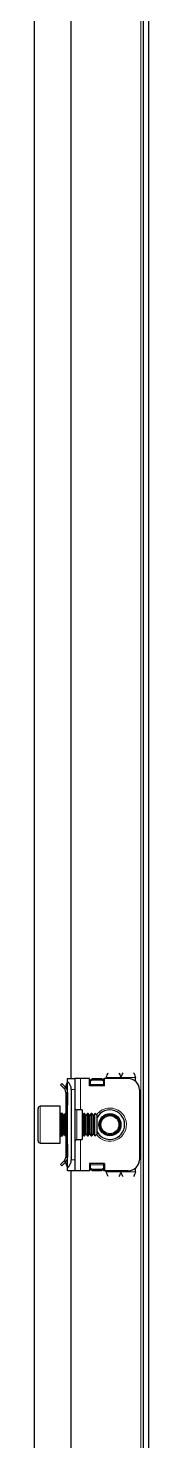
# Model space of a CAD drawing. Header units: millimetres. Extents: x -598 to 2041, y -624 to 1170.
# Drawn here: x 2010.2 to 2041.2, y -109.4 to 273.1 of the extents above; entities that cross this region are included whole.
import ezdxf

# ---------------------------------------------------------------- set-up
doc = ezdxf.new("R2010")
doc.units = ezdxf.units.MM

msp = doc.modelspace()

# ---------------------------------------------------------------- linework, layer by layer
at = {"color": 8, "linetype": 'Continuous', "lineweight": 18}
for p, q in [((2039.09, 1067.11), (2039.09, -489.69)), ((2022.69, -11.29), (2022.69, -19.79)), ((2029.69, -11.04), (2033.69, -11.04)), ((2037.69, -11.04), (2033.69, -11.04)), ((2019.19, -13.29), (2018.69, -13.29)), ((2019.19, -12.79), (2018.98, -12.58)), ((2021.19, -14.29), (2020.19, -14.29)), ((2028.94, -12.93), (2025.44, -12.93)), ((2011.79, -18.79), (2011.79, -21.09)), ((2011.79, -21.09), (2011.79, -28.79)), ((2017.44, -20.79), (2017.44, -26.79)), ((2021.69, -19.79), (2021.69, -27.79)), ((2022.69, -27.79), (2022.69, -36.29)), ((2019.19, -34.29), (2018.69, -34.29)), ((2020.19, -33.29), (2021.19, -33.29)), ((2019.19, -34.79), (2018.98, -34.99)), ((2025.44, -34.64), (2028.94, -34.64)), ((2033.69, -36.54), (2029.69, -36.54)), ((2037.69, -36.54), (2033.69, -36.54))]:
    msp.add_line(p, q, dxfattribs=at)
at = {"color": 7, "linetype": 'Continuous', "lineweight": 25}
for p, q in [((2039.69, 1069.21), (2039.69, -491.79)), ((2041.19, 1069.21), (2041.19, -491.79)), ((2010.19, -460.79), (2010.19, 1038.21)), ((2020.19, -11.29), (2020.19, 588.71)), ((2019.19, -11.29), (2021.19, -11.29)), ((2019.19, -12.05), (2019.19, -11.29)), ((2021.19, -11.29), (2021.19, -14.29)), ((2022.69, -11.29), (2021.19, -11.29)), ((2025.19, -11.29), (2022.69, -11.29)), ((2025.19, -13.29), (2025.19, -11.29)), ((2025.44, -11.67), (2025.94, -11.31)), ((2025.94, -11.31), (2025.94, -11.67)), ((2025.94, -11.31), (2028.44, -11.31)), ((2028.44, -11.67), (2028.44, -11.31)), ((2028.44, -11.31), (2028.94, -11.67)), ((2028.99, -11.4), (2028.99, -13.29)), ((2029.19, -11.4), (2028.99, -11.4)), ((2029.19, -13.29), (2029.19, -11.29)), ((2035.69, -11.29), (2029.19, -11.29)), ((2029.69, -11.29), (2029.69, -11.04)), ((2037.69, -12.05), (2037.69, -11.04)), ((2017.63, -12.65), (2017.28, -13)), ((2018.25, -13.98), (2017.28, -13)), ((2018.61, -13.62), (2017.63, -12.65)), ((2018.25, -13.98), (2018.61, -13.62)), ((2018.69, -13.29), (2018.69, -13.68)), ((2018.69, -15.04), (2019.19, -15.04)), ((2018.69, -15.04), (2018.69, -18.54)), ((2018.98, -12.58), (2019.19, -12.37)), ((2019.19, -35.52), (2019.19, -12.05)), ((2019.19, -15.04), (2019.19, -18.54)), ((2020.19, -14.29), (2020.19, -33.29)), ((2021.19, -14.29), (2021.19, -33.29)), ((2029.19, -13.29), (2025.19, -13.29)), ((2025.94, -11.67), (2025.44, -12.02)), ((2025.44, -12.02), (2025.44, -11.67)), ((2025.44, -12.93), (2025.44, -12.02)), ((2025.44, -13.29), (2025.44, -12.93)), ((2025.94, -11.67), (2028.44, -11.67)), ((2028.94, -12.02), (2028.44, -11.67)), ((2028.94, -11.67), (2028.94, -12.02)), ((2028.94, -12.02), (2028.94, -12.93)), ((2028.94, -12.93), (2028.94, -13.29)), ((2038.69, -14.29), (2038.69, -33.29)), ((2017.19, -18.79), (2011.79, -18.79)), ((2017.19, -21.09), (2017.19, -18.79)), ((2019.19, -18.54), (2018.69, -18.54)), ((2018.69, -18.54), (2018.69, -20.79)), ((2011.19, -21.42), (2011.19, -19.39)), ((2011.19, -28.19), (2011.19, -21.42)), ((2017.19, -28.79), (2017.19, -21.09)), ((2017.8, -20.79), (2017.44, -20.79)), ((2018.19, -21.34), (2017.8, -20.79)), ((2017.8, -26.31), (2017.8, -20.79)), ((2018.58, -20.79), (2018.19, -21.34)), ((2018.19, -25.85), (2018.19, -21.34)), ((2018.8, -20.79), (2018.58, -20.79)), ((2018.58, -26.31), (2018.58, -20.79)), ((2019.19, -21.34), (2018.8, -20.79)), ((2018.8, -26.31), (2018.8, -20.79)), ((2023.19, -19.79), (2021.69, -19.79)), ((2023.19, -19.79), (2023.19, -27.79)), ((2023.58, -20.79), (2023.19, -21.34)), ((2023.8, -20.79), (2023.58, -20.79)), ((2023.58, -26.31), (2023.58, -20.79)), ((2024.19, -21.34), (2023.8, -20.79)), ((2023.8, -26.31), (2023.8, -20.79)), ((2024.58, -20.79), (2024.19, -21.34)), ((2024.19, -25.85), (2024.19, -21.34)), ((2024.8, -20.79), (2024.58, -20.79)), ((2024.58, -26.31), (2024.58, -20.79)), ((2025.19, -21.34), (2024.8, -20.79)), ((2024.8, -26.31), (2024.8, -20.79)), ((2025.58, -20.79), (2025.19, -21.34)), ((2025.19, -25.85), (2025.19, -21.34)), ((2025.8, -20.79), (2025.58, -20.79)), ((2025.58, -26.31), (2025.58, -20.79)), ((2026.19, -21.34), (2025.8, -20.79)), ((2025.8, -26.31), (2025.8, -20.79)), ((2026.58, -20.79), (2026.19, -21.34)), ((2026.19, -25.85), (2026.19, -21.34)), ((2026.64, -20.79), (2026.58, -20.79)), ((2026.58, -26.31), (2026.58, -20.79)), ((2027.19, -21.34), (2026.64, -20.79)), ((2026.64, -22.17), (2026.64, -20.79)), ((2026.64, -26.79), (2026.64, -22.17)), ((2027.19, -22.47), (2027.19, -21.34)), ((2027.19, -26.23), (2027.19, -22.47)), ((2017.8, -26.79), (2018.19, -26.23)), ((2017.8, -26.79), (2017.8, -26.31)), ((2018.19, -26.23), (2018.19, -25.85)), ((2018.19, -26.23), (2018.58, -26.79)), ((2018.58, -26.79), (2018.58, -26.31)), ((2018.8, -26.79), (2019.19, -26.23)), ((2018.8, -26.79), (2018.8, -26.31)), ((2023.19, -26.23), (2023.58, -26.79)), ((2023.58, -26.79), (2023.58, -26.31)), ((2023.8, -26.79), (2024.19, -26.23)), ((2023.8, -26.79), (2023.8, -26.31)), ((2024.19, -26.23), (2024.19, -25.85)), ((2024.19, -26.23), (2024.58, -26.79)), ((2024.58, -26.79), (2024.58, -26.31)), ((2024.8, -26.79), (2025.19, -26.23)), ((2024.8, -26.79), (2024.8, -26.31)), ((2025.19, -26.23), (2025.19, -25.85)), ((2025.19, -26.23), (2025.58, -26.79)), ((2025.58, -26.79), (2025.58, -26.31)), ((2025.8, -26.79), (2026.19, -26.23)), ((2025.8, -26.79), (2025.8, -26.31)), ((2026.19, -26.23), (2026.19, -25.85)), ((2026.19, -26.23), (2026.58, -26.79)), ((2026.58, -26.79), (2026.58, -26.31)), ((2026.64, -26.79), (2027.19, -26.23)), ((2011.79, -28.79), (2017.19, -28.79)), ((2017.44, -26.79), (2017.8, -26.79)), ((2018.58, -26.79), (2018.8, -26.79)), ((2018.69, -26.79), (2018.69, -29.04)), ((2018.69, -29.04), (2019.19, -29.04)), ((2018.69, -29.04), (2018.69, -32.54)), ((2019.19, -29.04), (2019.19, -32.54)), ((2021.69, -27.79), (2023.19, -27.79)), ((2023.58, -26.79), (2023.8, -26.79)), ((2024.58, -26.79), (2024.8, -26.79)), ((2025.58, -26.79), (2025.8, -26.79)), ((2026.58, -26.79), (2026.64, -26.79)), ((2018.25, -33.6), (2017.28, -34.57)), ((2018.61, -33.95), (2017.63, -34.93)), ((2018.25, -33.6), (2018.61, -33.95)), ((2018.69, -32.54), (2019.19, -32.54)), ((2018.69, -34.29), (2018.69, -33.83)), ((2021.19, -33.29), (2021.19, -36.29)), ((2029.19, -34.29), (2025.19, -34.29)), ((2025.19, -34.29), (2025.19, -36.29)), ((2025.44, -34.64), (2025.44, -34.29)), ((2028.94, -34.29), (2028.94, -34.64)), ((2028.99, -34.29), (2028.99, -36.17)), ((2029.19, -34.29), (2029.19, -36.29)), ((2017.63, -34.93), (2017.28, -34.57)), ((2019.19, -35.2), (2018.98, -34.99)), ((2019.19, -36.29), (2019.19, -35.52)), ((2021.19, -36.29), (2019.19, -36.29)), ((2020.19, -411.29), (2020.19, -36.29)), ((2022.69, -36.29), (2021.19, -36.29)), ((2025.19, -36.29), (2022.69, -36.29)), ((2025.44, -35.55), (2025.44, -34.64)), ((2025.44, -35.55), (2025.94, -35.91)), ((2025.44, -35.91), (2025.44, -35.55)), ((2025.94, -36.26), (2025.44, -35.91)), ((2028.44, -35.91), (2025.94, -35.91)), ((2025.94, -35.91), (2025.94, -36.26)), ((2028.44, -36.26), (2025.94, -36.26)), ((2028.44, -35.91), (2028.94, -35.55)), ((2028.44, -36.26), (2028.44, -35.91)), ((2028.94, -35.91), (2028.44, -36.26)), ((2028.94, -34.64), (2028.94, -35.55)), ((2028.94, -35.55), (2028.94, -35.91)), ((2028.99, -36.17), (2029.19, -36.17)), ((2035.69, -36.29), (2029.19, -36.29)), ((2029.69, -36.54), (2029.69, -36.29)), ((2037.69, -36.54), (2037.69, -35.52))]:
    msp.add_line(p, q, dxfattribs=at)
for radius in [3, 2.76, 2.45]:
    msp.add_circle((2030.69, -23.79), radius, dxfattribs=at)
for centre, radius, start, end in [((2035.69, -14.29), 3, 360, 90), ((2019.69, -13.29), 1, 135, 180), ((2017.19, -14.29), 3, 360, 48.1897), ((2011.79, -19.39), 0.6, 90, 180), ((2017.44, -20.54), 0.25, 180, 270), ((2021.69, -19.29), 0.5, 180, 270), ((2030.69, -23.79), 4, 270, 151.045), ((2030.69, -23.79), 4, 208.955, 270), ((2011.79, -28.19), 0.6, 180, 270), ((2017.44, -27.04), 0.25, 90, 180), ((2021.69, -28.29), 0.5, 90, 180), ((2019.69, -34.29), 1, 180, 225), ((2017.19, -33.29), 3, 311.8103, 360), ((2035.69, -33.29), 3, 270, 360)]:
    msp.add_arc(centre, radius, start, end, dxfattribs=at)
at = {"color": 8, "linetype": 'Continuous', "lineweight": 18}
for start, end in [(215.4622, 90), (90, 144.5378)]:
    msp.add_arc((2030.69, -23.79), 4.5, start, end, dxfattribs=at)
at = {"color": 7, "linetype": 'Continuous', "lineweight": 25}
for points, knots in [([(2029.69, -11.04), (2029.79, -10.79), (2029.98, -10.31), (2030.17, -9.91), (2030.26, -9.71)], [0, 0, 0, 0, 0.502065, 1, 1, 1, 1]), ([(2033.12, -9.72), (2033.2, -9.88), (2033.37, -10.23), (2033.56, -10.72), (2033.68, -11), (2033.69, -11.04)], [0, 0, 0, 0, 0.415483, 0.917152, 1, 1, 1, 1]), ([(2033.69, -11.04), (2033.79, -10.79), (2033.98, -10.31), (2034.17, -9.91), (2034.26, -9.71)], [0, 0, 0, 0, 0.502065, 1, 1, 1, 1]), ([(2037.12, -9.72), (2037.2, -9.88), (2037.37, -10.23), (2037.56, -10.72), (2037.68, -11), (2037.69, -11.04)], [0, 0, 0, 0, 0.415483, 0.917152, 1, 1, 1, 1]), ([(2018.69, -15.04), (2018.67, -14.85), (2018.64, -14.56), (2018.45, -14.2), (2018.32, -14.05), (2018.25, -13.98)], [0, 0, 0, 0, 0.485042, 0.738404, 1, 1, 1, 1]), ([(2019.19, -15.04), (2019.17, -14.79), (2019.11, -14.31), (2018.83, -13.85), (2018.63, -13.65), (2018.61, -13.62)], [0, 0, 0, 0, 0.461863, 0.923726, 1, 1, 1, 1]), ([(2018.25, -33.6), (2018.37, -33.45), (2018.55, -33.22), (2018.67, -32.84), (2018.69, -32.64), (2018.69, -32.54)], [0, 0, 0, 0, 0.485042, 0.738404, 1, 1, 1, 1]), ([(2018.61, -33.95), (2018.76, -33.76), (2019.06, -33.38), (2019.19, -32.86), (2019.19, -32.58), (2019.19, -32.54)], [0, 0, 0, 0, 0.461863, 0.923726, 1, 1, 1, 1]), ([(2030.26, -37.85), (2030.18, -37.69), (2030.01, -37.34), (2029.82, -36.86), (2029.71, -36.58), (2029.69, -36.54)], [0, 0, 0, 0, 0.415483, 0.917152, 1, 1, 1, 1]), ([(2033.69, -36.54), (2033.6, -36.78), (2033.41, -37.27), (2033.21, -37.66), (2033.12, -37.86)], [0, 0, 0, 0, 0.5020654, 1, 1, 1, 1]), ([(2034.26, -37.85), (2034.18, -37.69), (2034.01, -37.34), (2033.82, -36.86), (2033.71, -36.58), (2033.69, -36.54)], [0, 0, 0, 0, 0.415483, 0.917152, 1, 1, 1, 1]), ([(2037.69, -36.54), (2037.6, -36.78), (2037.41, -37.27), (2037.21, -37.66), (2037.12, -37.86)], [0, 0, 0, 0, 0.502065, 1, 1, 1, 1])]:
    msp.add_open_spline(points, degree=3, knots=knots, dxfattribs=at)

doc.saveas('drawing.dxf')
